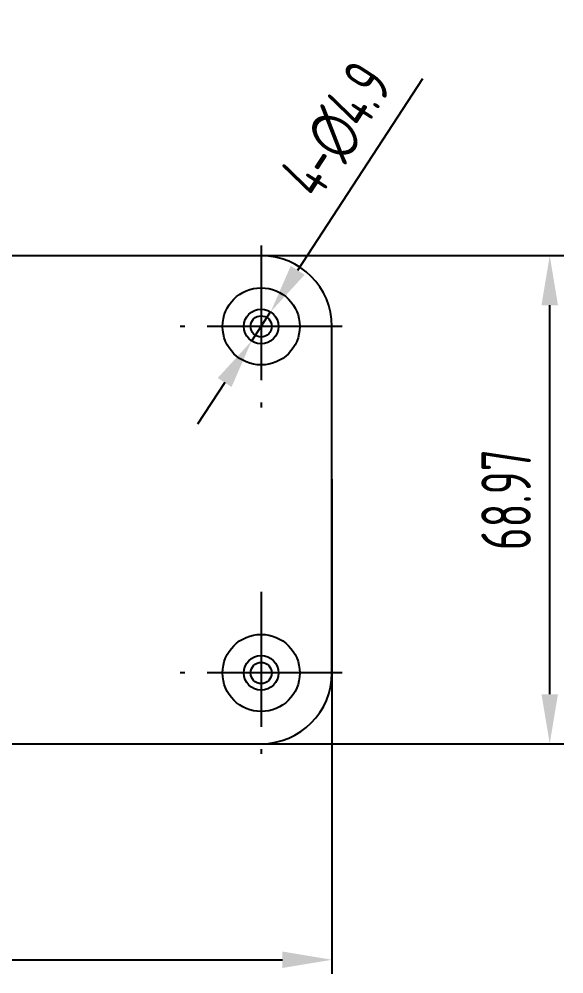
# Model space of a CAD drawing. Header units: millimetres. Extents: x 940 to 1780, y -29 to 565.
# Drawn here: x 1135.6 to 1212.5, y 114.9 to 249.8 of the extents above; entities that cross this region are included whole.
import ezdxf

# ---------------------------------------------------------------- set-up
doc = ezdxf.new("R2010")
doc.units = ezdxf.units.MM
doc.header["$PDSIZE"] = -1
doc.linetypes.add('CENTER2', pattern=[28.575, 19.05, -3.175, 3.175, -3.175])
doc.layers.add('3中心线层', color=1, linetype='CENTER2')
doc.layers.add('7标注层', color=4, linetype='Continuous')
doc.styles.add('PC_TEXTSTYLE', font='ISOCP.SHX', dxfattribs={"width": 0.707, "bigfont": 'GBCBIG.SHX'})
doc.dimstyles.new('GB_DIAMETER', dxfattribs={"dimtxt": 3.5, "dimasz": 3.5, "dimexe": 1, "dimexo": 0, "dimgap": 1.5, "dimtad": 1, "dimjust": 4, "dimdsep": 46, "dimtxsty": 'PC_TEXTSTYLE', "dimcen": 0, "dimclrd": 256, "dimclrt": 3, "dimadec": 0, "dimazin": 2, "dimtp": 0.1, "dimtm": 0.1, "dimtfac": 0.71, "dimtdec": 3, "dimtmove": 0, "dimatfit": 2, "dimfxl": 1, "dimtfill": 1, "dimarcsym": 0})
doc.dimstyles.new('GB_LINEAR', dxfattribs={"dimtxt": 3.5, "dimasz": 3.5, "dimexe": 1, "dimexo": 0, "dimgap": 1.5, "dimtad": 1, "dimdsep": 46, "dimtxsty": 'PC_TEXTSTYLE', "dimcen": 0, "dimclrd": 256, "dimclrt": 3, "dimadec": 0, "dimazin": 2, "dimtp": 0.1, "dimtm": 0.1, "dimtfac": 0.71, "dimtdec": 3, "dimtmove": 0, "dimatfit": 3, "dimfxl": 1, "dimtfill": 1, "dimarcsym": 0})

# ---------------------------------------------------------------- blocks, each defined once
blk = doc.blocks.new('*D7')
at = {"layer": '7标注层', "lineweight": -2}
for p, q in [((1192.59, 241.36), (1174.96, 214.27)), ((1168.47, 204.3), (1171.15, 208.41)), ((1164.66, 198.43), (1160.84, 192.56))]:
    blk.add_line(p, q, dxfattribs=at)
at = {"layer": '7标注层'}
for points in [[(1173.99, 214.91), (1175.94, 213.64), (1171.15, 208.41)], [(1165.63, 197.79), (1163.68, 199.07), (1168.47, 204.3)]]:
    blk.add_solid(points, dxfattribs=at)
at = {"layer": 'Defpoints', "color": 0}
for p in [(1171.15, 208.41), (1168.47, 204.3)]:
    blk.add_point(p, dxfattribs=at)
at = {"layer": '7标注层', "color": 3, "insert": (1180.53, 234.11), "char_height": 7, "attachment_point": 5, "rotation": 56.9483, "style": 'PC_TEXTSTYLE', "bg_fill": 3, "box_fill_scale": 1.1, "bg_fill_color": 257, "bg_fill_transparency": 0}
blk.add_mtext('4-∅4.9', dxfattribs=at)
blk = doc.blocks.new('*D9')
at = {"layer": '7标注层', "color": 0, "lineweight": -2}
for p, q in [((1041.01, 184.75), (1041.01, 114.85)), ((1179.81, 184.75), (1179.81, 114.85))]:
    blk.add_line(p, q, dxfattribs=at)
at = {"layer": '7标注层', "lineweight": -2}
blk.add_line((1048.01, 116.85), (1172.81, 116.85), dxfattribs=at)
at = {"layer": '7标注层'}
for points in [[(1048.01, 118.02), (1048.01, 115.69), (1041.01, 116.85)], [(1172.81, 115.69), (1172.81, 118.02), (1179.81, 116.85)]]:
    blk.add_solid(points, dxfattribs=at)
at = {"layer": 'Defpoints', "color": 0}
for p in [(1041.01, 184.75), (1179.81, 184.75), (1179.81, 116.85)]:
    blk.add_point(p, dxfattribs=at)
at = {"layer": '7标注层', "color": 3, "insert": (1110.41, 123), "char_height": 7, "attachment_point": 5, "style": 'PC_TEXTSTYLE', "bg_fill": 3, "box_fill_scale": 1.1, "bg_fill_color": 257, "bg_fill_transparency": 0}
blk.add_mtext('138.8', dxfattribs=at)
blk = doc.blocks.new('*D10')
at = {"layer": '7标注层', "color": 0, "lineweight": -2}
for p, q in [((1071.71, 216.35), (1212.55, 216.35)), ((1071.71, 147.38), (1212.55, 147.38))]:
    blk.add_line(p, q, dxfattribs=at)
at = {"layer": '7标注层', "lineweight": -2}
blk.add_line((1210.55, 154.38), (1210.55, 209.35), dxfattribs=at)
at = {"layer": '7标注层'}
for points in [[(1211.71, 209.35), (1209.38, 209.35), (1210.55, 216.35)], [(1209.38, 154.38), (1211.71, 154.38), (1210.55, 147.38)]]:
    blk.add_solid(points, dxfattribs=at)
at = {"layer": 'Defpoints', "color": 0}
for p in [(1071.71, 216.35), (1210.55, 216.35), (1071.71, 147.38)]:
    blk.add_point(p, dxfattribs=at)
at = {"layer": '7标注层', "color": 3, "insert": (1204.39, 181.87), "char_height": 7, "attachment_point": 5, "rotation": 90, "style": 'PC_TEXTSTYLE', "bg_fill": 3, "box_fill_scale": 1.1, "bg_fill_color": 257, "bg_fill_transparency": 0}
blk.add_mtext('68.97', dxfattribs=at)

msp = doc.modelspace()

# ---------------------------------------------------------------- linework, layer by layer
at = {"color": 7, "linetype": 'Continuous', "lineweight": 25}
for p, q in [((1133.851, 216.352), (1169.81, 216.352)), ((1179.81, 157.381), (1179.81, 206.352)), ((1128.61, 147.381), (1169.81, 147.381))]:
    msp.add_line(p, q, dxfattribs=at)
for centre, radius in [((1169.81, 206.352), 5.45), ((1169.81, 206.352), 2.45), ((1169.81, 206.352), 1.5), ((1169.81, 157.381), 5.45), ((1169.81, 157.381), 2.45), ((1169.81, 157.381), 1.5)]:
    msp.add_circle(centre, radius, dxfattribs=at)
for centre, start, end in [((1169.81, 206.352), 0, 90), ((1169.81, 157.381), 270, 0)]:
    msp.add_arc(centre, 10, start, end, dxfattribs=at)

# ---------------------------------------------------------------- next in the draw order: dimensions: what is measured, and where the dimension line sits
at = {"layer": '7标注层'}
dim = msp.add_diameter_dim_2p(p1=(1168.473, 204.298), p2=(1171.146, 208.405), text='4-<>', dimstyle='GB_DIAMETER', override={"dimscale": 2, "dimgap": 1.5, "dimtad": 1, "dimjust": 4, "dimtih": 0, "dimtoh": 0, "dimdec": 2, "dimlfac": 1, "dimpost": '', "dimcen": 0, "dimse1": 0, "dimse2": 0, "dimsd1": 0, "dimsd2": 0, "dimtix": 0, "dimtofl": 1, "dimatfit": 0, "dimtvp": 0.1}, dxfattribs=at)
dim.commit()
dim.dimension.update_dxf_attribs({"geometry": '*D7', "text_midpoint": (1184.115, 228.337), "dimtype": 163})
dim = msp.add_linear_dim(base=(1179.81, 116.853), p1=(1041.01, 184.746), p2=(1179.81, 184.746), dimstyle='GB_LINEAR', override={"dimscale": 2, "dimgap": 1.5, "dimtad": 1, "dimjust": 0, "dimdec": 2, "dimlfac": 1, "dimse1": 0, "dimse2": 0, "dimsd1": 0, "dimsd2": 0, "dimclrd": 256, "dimclre": 0, "dimtofl": 1, "dimtvp": 0.1}, dxfattribs=at)
dim.commit()
dim.dimension.update_dxf_attribs({"geometry": '*D9', "text_midpoint": (1110.41, 123.003)})

# ---------------------------------------------------------------- next in the draw order: dimensions: what is measured, and where the dimension line sits
dim = msp.add_linear_dim(base=(1210.546, 216.352), p1=(1071.71, 147.381), p2=(1071.71, 216.352), angle=90, dimstyle='GB_LINEAR', override={"dimscale": 2, "dimgap": 1.5, "dimtad": 1, "dimjust": 0, "dimdec": 2, "dimlfac": 1, "dimse1": 0, "dimse2": 0, "dimsd1": 0, "dimsd2": 0, "dimclrd": 256, "dimclre": 0, "dimtofl": 1, "dimtvp": 0.1}, dxfattribs=at)
dim.commit()
dim.dimension.update_dxf_attribs({"geometry": '*D10', "text_midpoint": (1204.394, 181.866)})

# ---------------------------------------------------------------- next in the draw order: linework, layer by layer
at = {"layer": '3中心线层'}
for p, q in [((1169.81, 217.802), (1169.81, 194.902)), ((1181.26, 206.352), (1158.36, 206.352)), ((1169.81, 168.831), (1169.81, 145.931)), ((1181.26, 157.381), (1158.36, 157.381))]:
    msp.add_line(p, q, dxfattribs=at)

doc.saveas('drawing.dxf')
